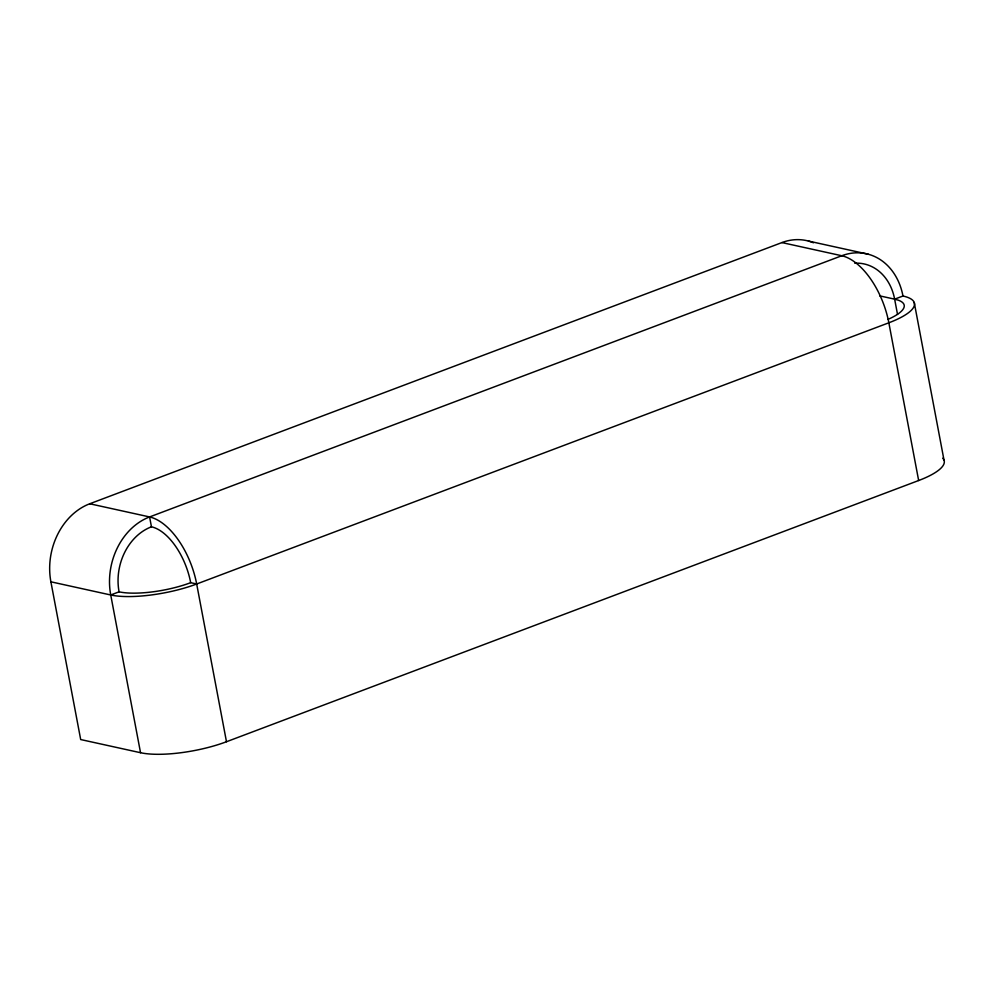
<?xml version="1.0" encoding="UTF-8"?>
<svg xmlns="http://www.w3.org/2000/svg" width="994" height="994" viewBox="0 0 994 994"><rect width="100%" height="100%" fill="white"/><g stroke="black" fill="none" stroke-linecap="round" stroke-linejoin="round"><path stroke-width="1.49" d="M942.71 458.209A62.597 17.146 -10.7 0 1 918.655 480.524L226.483 741.735A62.597 17.146 -10.7 0 1 140.539 752.719L80.688 739.548L50.893 581.813A62.597 50.657 -77.6 0 1 89.746 503.772L781.918 242.573A62.597 50.657 -77.6 0 1 813.465 242.772M89.746 503.772L149.597 516.942L841.769 255.744A62.597 50.657 -77.6 0 1 902.974 296.013A62.597 17.146 -10.7 0 1 888.847 322.789L918.655 480.524M50.893 581.813L110.732 594.984L119.069 591.828A52.16 14.289 -10.7 0 0 190.686 582.683L196.675 584L888.847 322.789A62.597 32.516 69.3 0 0 841.769 255.744L781.918 242.573M879.678 295.864L894.637 299.157L902.974 296.013M808.433 241.057L868.284 254.228M854.741 263.199A52.16 42.22 -77.6 0 1 894.637 299.157L898.191 300.151A52.16 14.289 -10.7 0 1 888.052 319.36M914.231 302.487L944.027 460.222M894.637 299.157L897.52 314.402M140.539 752.719L110.732 594.984A62.597 50.657 -77.6 0 1 149.597 516.942A62.597 32.516 69.3 0 1 196.675 584L226.483 741.735M149.597 516.942L151.448 526.808A52.16 27.099 69.3 0 1 190.686 582.683M196.675 584A62.597 17.146 -10.7 0 1 110.732 594.984M119.069 591.828A52.16 42.22 -77.6 0 1 151.448 526.808"/></g></svg>
